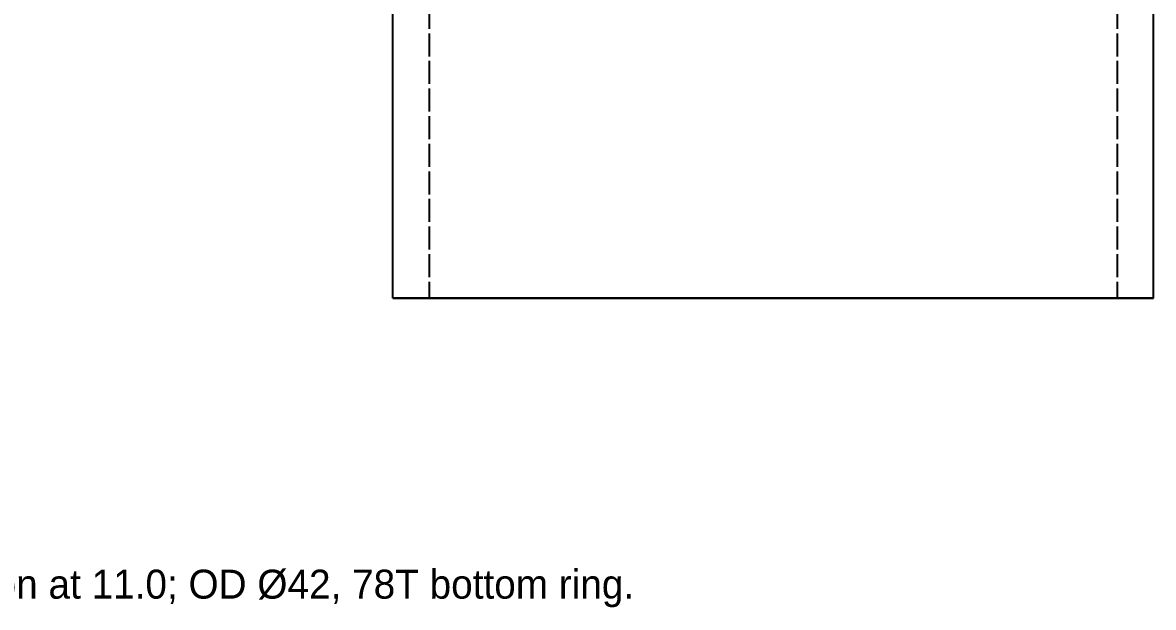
# Model space of a CAD drawing. Header units: millimetres. Extents: x -29 to 159, y -17 to 130.
# Drawn here: x 34.5 to 97, y -12.1 to 20.2 of the extents above; entities that cross this region are included whole.
import ezdxf

# ---------------------------------------------------------------- set-up
doc = ezdxf.new("R2010")
doc.units = ezdxf.units.MM
doc.linetypes.add('DASHED', pattern=[1.524, 1.27, -0.254])
for name, color, linetype in [('HIDDEN', 8, 'DASHED'), ('TEXT', 7, 'CONTINUOUS'), ('VISIBLE', 7, 'CONTINUOUS')]:
    doc.layers.add(name, color=color, linetype=linetype)

msp = doc.modelspace()

# ---------------------------------------------------------------- linework, layer by layer
at = {"layer": 'HIDDEN'}
for points in [[(57, 44), (57, 5)], [(95, 44), (95, 5)], [(97, 5), (96.33333, 5), (95.66667, 5), (95, 5), (94.33333, 5), (93.66667, 5), (93, 5), (92.33333, 5), (91.66667, 5), (91, 5), (90.33333, 5), (89.66667, 5), (89, 5), (88.33333, 5), (87.66667, 5), (87, 5), (86.33333, 5), (85.66667, 5), (85, 5), (84.33333, 5), (83.66667, 5), (83, 5), (82.33333, 5), (81.66667, 5), (81, 5), (80.33333, 5), (79.66667, 5), (79, 5), (78.33333, 5), (77.66667, 5), (77, 5), (76.33333, 5), (75.66667, 5), (75, 5), (74.33333, 5), (73.66667, 5), (73, 5), (72.33333, 5), (71.66667, 5), (71, 5), (70.33333, 5), (69.66667, 5), (69, 5), (68.33333, 5), (67.66667, 5), (67, 5), (66.33333, 5), (65.66667, 5), (65, 5), (64.33333, 5), (63.66667, 5), (63, 5), (62.33333, 5), (61.66667, 5), (61, 5), (60.33333, 5), (59.66667, 5), (59, 5), (58.33333, 5), (57.66667, 5), (57, 5), (56.33333, 5), (55.66667, 5), (55, 5)], [(95, 5), (94.39683, 5), (93.79365, 5), (93.19048, 5), (92.5873, 5), (91.98413, 5), (91.38095, 5), (90.77778, 5), (90.1746, 5), (89.57143, 5), (88.96825, 5), (88.36508, 5), (87.7619, 5), (87.15873, 5), (86.55556, 5), (85.95238, 5), (85.34921, 5), (84.74603, 5), (84.14286, 5), (83.53968, 5), (82.93651, 5), (82.33333, 5), (81.73016, 5), (81.12698, 5), (80.52381, 5), (79.92063, 5), (79.31746, 5), (78.71429, 5), (78.11111, 5), (77.50794, 5), (76.90476, 5), (76.30159, 5), (75.69841, 5), (75.09524, 5), (74.49206, 5), (73.88889, 5), (73.28571, 5), (72.68254, 5), (72.07937, 5), (71.47619, 5), (70.87302, 5), (70.26984, 5), (69.66667, 5), (69.06349, 5), (68.46032, 5), (67.85714, 5), (67.25397, 5), (66.65079, 5), (66.04762, 5), (65.44444, 5), (64.84127, 5), (64.2381, 5), (63.63492, 5), (63.03175, 5), (62.42857, 5), (61.8254, 5), (61.22222, 5), (60.61905, 5), (60.01587, 5), (59.4127, 5), (58.80952, 5), (58.20635, 5), (57.60317, 5), (57, 5)], [(57, 5), (57.30159, 5), (57.60317, 5), (57.90476, 5), (58.20635, 5), (58.50794, 5), (58.80952, 5), (59.11111, 5), (59.4127, 5), (59.71429, 5), (60.01587, 5), (60.31746, 5), (60.61905, 5), (60.92063, 5), (61.22222, 5), (61.52381, 5), (61.8254, 5), (62.12698, 5), (62.42857, 5), (62.73016, 5), (63.03175, 5), (63.33333, 5), (63.63492, 5), (63.93651, 5), (64.2381, 5), (64.53968, 5), (64.84127, 5), (65.14286, 5), (65.44444, 5), (65.74603, 5), (66.04762, 5), (66.34921, 5), (66.65079, 5), (66.95238, 5), (67.25397, 5), (67.55556, 5), (67.85714, 5), (68.15873, 5), (68.46032, 5), (68.7619, 5), (69.06349, 5), (69.36508, 5), (69.66667, 5), (69.96825, 5), (70.26984, 5), (70.57143, 5), (70.87302, 5), (71.1746, 5), (71.47619, 5), (71.77778, 5), (72.07937, 5), (72.38095, 5), (72.68254, 5), (72.98413, 5), (73.28571, 5), (73.5873, 5), (73.88889, 5), (74.19048, 5), (74.49206, 5), (74.79365, 5), (75.09524, 5), (75.39683, 5), (75.69841, 5), (76, 5)], [(76, 5), (76.30159, 5), (76.60317, 5), (76.90476, 5), (77.20635, 5), (77.50794, 5), (77.80952, 5), (78.11111, 5), (78.4127, 5), (78.71429, 5), (79.01587, 5), (79.31746, 5), (79.61905, 5), (79.92063, 5), (80.22222, 5), (80.52381, 5), (80.8254, 5), (81.12698, 5), (81.42857, 5), (81.73016, 5), (82.03175, 5), (82.33333, 5), (82.63492, 5), (82.93651, 5), (83.2381, 5), (83.53968, 5), (83.84127, 5), (84.14286, 5), (84.44444, 5), (84.74603, 5), (85.04762, 5), (85.34921, 5), (85.65079, 5), (85.95238, 5), (86.25397, 5), (86.55556, 5), (86.85714, 5), (87.15873, 5), (87.46032, 5), (87.7619, 5), (88.06349, 5), (88.36508, 5), (88.66667, 5), (88.96825, 5), (89.26984, 5), (89.57143, 5), (89.87302, 5), (90.1746, 5), (90.47619, 5), (90.77778, 5), (91.07937, 5), (91.38095, 5), (91.68254, 5), (91.98413, 5), (92.28571, 5), (92.5873, 5), (92.88889, 5), (93.19048, 5), (93.49206, 5), (93.79365, 5), (94.09524, 5), (94.39683, 5), (94.69841, 5), (95, 5)]]:
    msp.add_lwpolyline(points, dxfattribs=at)
at = {"layer": 'VISIBLE'}
for points in [[(55, 5), (55, 52.5)], [(97, 5), (97, 52.5)], [(55, 5), (55.33333, 5), (55.66667, 5), (56, 5), (56.33333, 5), (56.66667, 5), (57, 5), (57.33333, 5), (57.66667, 5), (58, 5), (58.33333, 5), (58.66667, 5), (59, 5), (59.33333, 5), (59.66667, 5), (60, 5), (60.33333, 5), (60.66667, 5), (61, 5), (61.33333, 5), (61.66667, 5), (62, 5), (62.33333, 5), (62.66667, 5), (63, 5), (63.33333, 5), (63.66667, 5), (64, 5), (64.33333, 5), (64.66667, 5), (65, 5), (65.33333, 5), (65.66667, 5), (66, 5), (66.33333, 5), (66.66667, 5), (67, 5), (67.33333, 5), (67.66667, 5), (68, 5), (68.33333, 5), (68.66667, 5), (69, 5), (69.33333, 5), (69.66667, 5), (70, 5), (70.33333, 5), (70.66667, 5), (71, 5), (71.33333, 5), (71.66667, 5), (72, 5), (72.33333, 5), (72.66667, 5), (73, 5), (73.33333, 5), (73.66667, 5), (74, 5), (74.33333, 5), (74.66667, 5), (75, 5), (75.33333, 5), (75.66667, 5), (76, 5)], [(76, 5), (76.33333, 5), (76.66667, 5), (77, 5), (77.33333, 5), (77.66667, 5), (78, 5), (78.33333, 5), (78.66667, 5), (79, 5), (79.33333, 5), (79.66667, 5), (80, 5), (80.33333, 5), (80.66667, 5), (81, 5), (81.33333, 5), (81.66667, 5), (82, 5), (82.33333, 5), (82.66667, 5), (83, 5), (83.33333, 5), (83.66667, 5), (84, 5), (84.33333, 5), (84.66667, 5), (85, 5), (85.33333, 5), (85.66667, 5), (86, 5), (86.33333, 5), (86.66667, 5), (87, 5), (87.33333, 5), (87.66667, 5), (88, 5), (88.33333, 5), (88.66667, 5), (89, 5), (89.33333, 5), (89.66667, 5), (90, 5), (90.33333, 5), (90.66667, 5), (91, 5), (91.33333, 5), (91.66667, 5), (92, 5), (92.33333, 5), (92.66667, 5), (93, 5), (93.33333, 5), (93.66667, 5), (94, 5), (94.33333, 5), (94.66667, 5), (95, 5), (95.33333, 5), (95.66667, 5), (96, 5), (96.33333, 5), (96.66667, 5), (97, 5)]]:
    msp.add_lwpolyline(points, dxfattribs=at)

# ---------------------------------------------------------------- texts
at = {"layer": 'TEXT'}
msp.add_text('2026-10-31. 32T gear on the bearing hub, 12T motor pinion at 11.0; OD Ø42, 78T bottom ring.', height=1.6, dxfattribs=at).set_placement((-21, -11.6))

doc.saveas('drawing.dxf')
